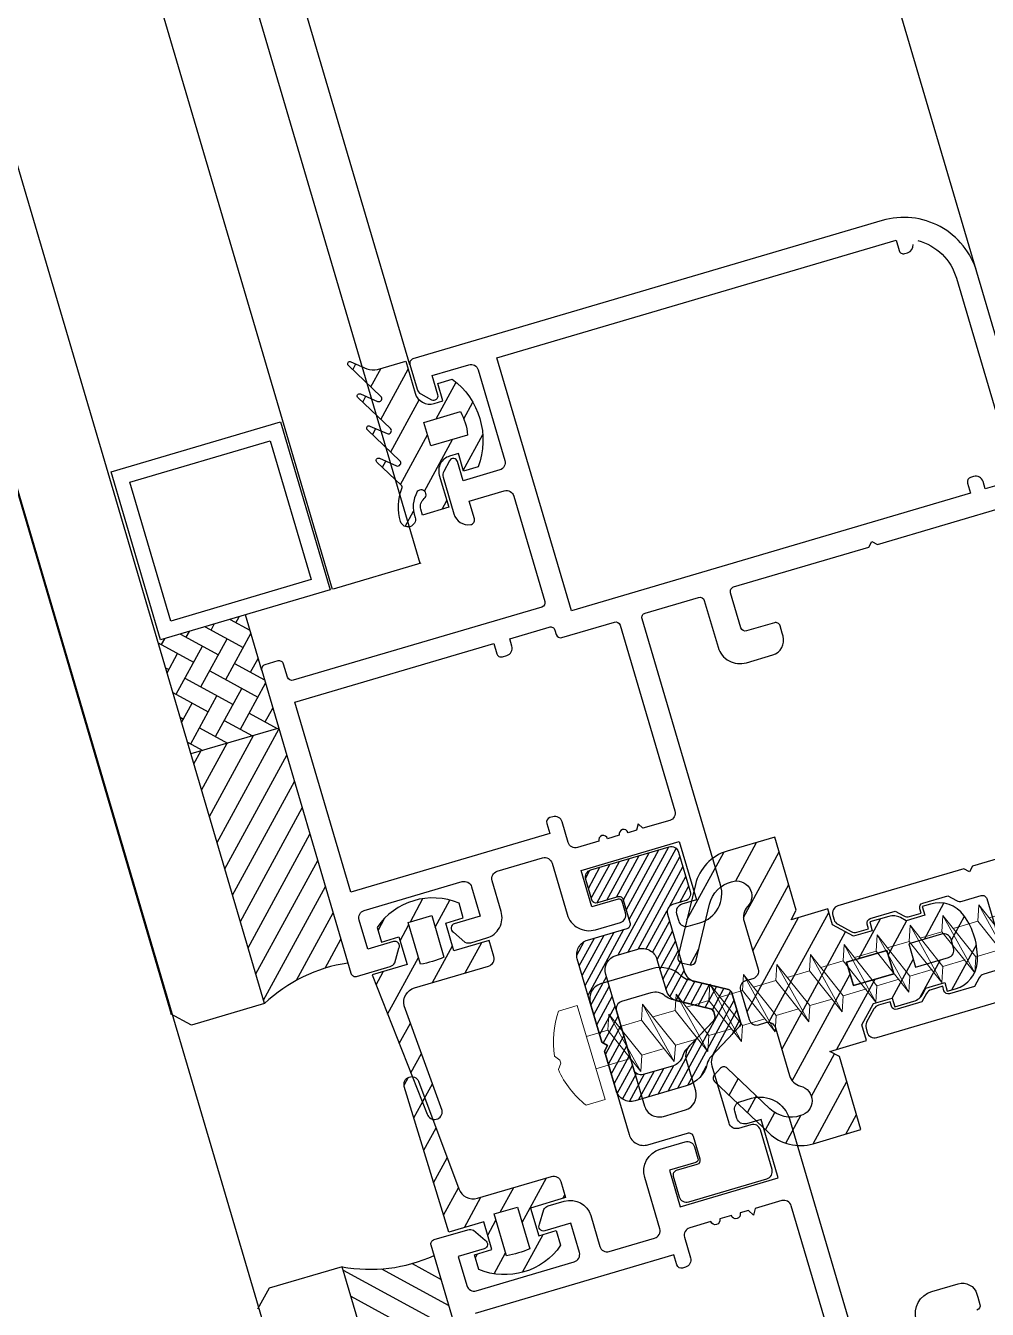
# Model space of a CAD drawing. Header units: millimetres. Extents: x 62878 to 70819, y -67946 to -61850.
# Drawn here: x 64331.93 to 64338.24, y -66158.05 to -66149.63 of the extents above; entities that cross this region are included whole.
import ezdxf

# ---------------------------------------------------------------- set-up
doc = ezdxf.new("R2010")
doc.units = ezdxf.units.MM
doc.layers.add('alan hesabı1', color=7, linetype='Continuous', plot=False)
doc.layers.add('DOGRAMA', color=171, linetype='Continuous', lineweight=0)
pattern_1 = [(61.42665841833924, (64378.38824187057, -66258.39826384113), (0.1394151397588898, -0.07592747398675415), [])]

# ---------------------------------------------------------------- blocks, each defined once
blk = doc.blocks.new('a2we')
at = {"lineweight": 5, "ltscale": 0.5}
for p, q in [((-196.0144480926461, -415.2868589025547), (-196.5925912144022, -417.2488821181558)), ((-196.0144480926461, -415.2868589025547), (-195.4639709594615, -417.7110762494052)), ((-197.5747968978259, -417.6063757508618), (-196.5747276986959, -417.2423803302317)), ((-196.5747276986959, -417.2423803302317), (-194.1582851917165, -418.2620245979042)), ((-194.1582851917165, -418.2620245979042), (-197.5747968978259, -417.6063757508618)), ((-195.1583543907882, -418.6260200186506), (-197.5747968978259, -417.6063757508618)), ((-197.1143788935161, -419.7428166739272), (-197.1143788935161, -418.4283854465556)), ((-196.8896500078097, -417.895480952812), (-197.0961171580722, -418.3448917148726)), ((-194.1582851917165, -418.2620245979042), (-195.1583543907882, -418.6260200186506)), ((-195.1583543907882, -418.6260200186506), (-194.9264251741961, -419.2953524503964)), ((-198.1144480926461, -420.1068120946153), (-197.1143788935161, -419.7428166739268)), ((-194.9154016761721, -421.4039929561312), (-198.1144480926461, -420.1068120946153)), ((-193.9153324771005, -421.0399975355008), (-198.1144480926461, -420.1068120946153)), ((-197.1143788935161, -419.7428166739268), (-193.9153324771005, -421.0399975355008)), ((-197.1143788935161, -419.7428166739268), (-193.9153324771005, -421.0399975355008)), ((-194.9154016761394, -420.634479622855), (-194.9154016761394, -419.3608343693425)), ((-197.1143788935161, -422.2969096404012), (-197.1143788935162, -420.512330007273)), ((-193.9153324771005, -421.0399975355008), (-194.9154016761721, -421.4039929561312)), ((-194.9154016761721, -423.1885725893157), (-194.9154016761721, -421.4039929561312)), ((-198.1144480926461, -422.6609050610894), (-197.1143788935161, -422.2969096404012)), ((-197.1143788935161, -422.2969096404012), (-193.9153324771005, -423.594090501975)), ((-197.1143788935161, -422.2969096404012), (-193.9153324771005, -423.594090501975)), ((-194.9154016761721, -423.9580859226053), (-198.1144480926461, -422.6609050610894)), ((-193.9153324771005, -423.594090501975), (-198.1144480926461, -422.6609050610894)), ((-197.1143788935161, -424.8510026068752), (-197.1143788935162, -423.0664229737469)), ((-193.9153324771005, -423.594090501975), (-194.9154016761721, -423.9580859226053)), ((-194.9154016761721, -425.7426655557898), (-194.9154016761721, -423.9580859226053)), ((-198.1144480926461, -425.2149980275636), (-197.1143788935161, -424.8510026068752)), ((-197.1143788935161, -424.8510026068752), (-193.9153324771005, -426.1481834684492)), ((-197.1143788935161, -424.8510026068752), (-193.9153324771005, -426.1481834684492)), ((-194.9154016761721, -426.5121788890793), (-198.1144480926461, -425.2149980275636)), ((-193.9153324771005, -426.1481834684492), (-198.1144480926461, -425.2149980275636)), ((-197.1143788935161, -427.3050955733496), (-197.1143788935162, -425.6205159402211)), ((-193.9153324771005, -426.1481834684492), (-194.9154016761721, -426.5121788890793)), ((-194.9154016761721, -428.1967585222638), (-194.9154016761721, -426.5121788890793)), ((-198.1144480926461, -427.669090994038), (-197.1143788935161, -427.3050955733496)), ((-194.9154016761721, -428.9662718555534), (-198.1144480926461, -427.669090994038)), ((-193.9153324771005, -428.6022764349236), (-198.1144480926461, -427.669090994038)), ((-197.1143788935161, -427.3050955733496), (-193.9153324771005, -428.6022764349236)), ((-197.1143788935161, -427.3050955733496), (-193.9153324771005, -428.6022764349236)), ((-197.1143788935161, -429.5591885398237), (-197.1143788935161, -428.0237477951896)), ((-193.9153324771005, -428.6022764349236), (-194.9154016761721, -428.9662718555534)), ((-194.9154016761721, -430.450851488738), (-194.9154016761721, -428.9662718555534)), ((-198.1144480926461, -429.9231839605702), (-197.1143788935161, -429.5591885398237)), ((-194.9154016761721, -431.2203648220857), (-198.1144480926461, -429.9231839605702)), ((-193.9153324771005, -430.8563694013976), (-198.1144480926461, -429.9231839605702)), ((-197.1143788935161, -429.5591885398237), (-193.9153324771005, -430.8563694013976)), ((-197.1143788935161, -429.5591885398237), (-193.9153324771005, -430.8563694013976)), ((-197.1143788935161, -431.8132815063559), (-197.1143788935161, -430.2778407616635)), ((-193.9153324771005, -430.8563694013976), (-194.9154016761721, -431.2203648220857)), ((-198.1144480926461, -432.177276926986), (-197.1143788935161, -431.8132815063559)), ((-197.1143788935161, -431.8132815063559), (-193.9153324771005, -433.1104623678716)), ((-197.1143788935161, -431.8132815063559), (-193.9153324771005, -433.1104623678716)), ((-194.9154016761721, -432.7049444552304), (-194.9154016761721, -431.2203648220857)), ((-194.9154016761721, -433.4744577885599), (-198.1144480926461, -432.177276926986)), ((-193.9153324771005, -433.1104623678716), (-198.1144480926461, -432.177276926986)), ((-197.1143788935161, -434.0673744728301), (-197.1143788935161, -432.5319337281958)), ((-193.9153324771005, -433.1104623678716), (-194.9154016761721, -433.4744577885599)), ((-194.9154016761721, -434.9590374217446), (-194.9154016761721, -433.4744577885599)), ((-198.1144480926461, -434.4313698935184), (-197.1143788935161, -434.0673744728301)), ((-197.1143788935161, -434.0673744728301), (-193.9153324771005, -435.364555334404)), ((-197.1143788935161, -434.0673744728301), (-193.9153324771005, -435.364555334404)), ((-194.9154016761721, -435.7285507550341), (-198.1144480926461, -434.4313698935184)), ((-193.9153324771005, -435.364555334404), (-198.1144480926461, -434.4313698935184)), ((-197.1143788935161, -436.3642339800811), (-197.1143788935161, -434.7860266946118)), ((-193.9153324771005, -435.364555334404), (-194.9154016761721, -435.7285507550341)), ((-194.9154016761721, -437.2558969289955), (-194.9154016761721, -435.7285507550341)), ((-198.1144480926461, -436.7282294008277), (-197.1143788935161, -436.3642339800811)), ((-194.9154016761721, -438.0254102623434), (-198.1144480926461, -436.7282294008277)), ((-193.9153324771005, -437.6614148416551), (-198.1144480926461, -436.7282294008277)), ((-197.1143788935161, -436.3642339800811), (-193.9153324771005, -437.6614148416551)), ((-197.1143788935161, -436.3642339800811), (-193.9153324771005, -437.6614148416551)), ((-197.1143788935161, -438.6610934873901), (-197.1143788935161, -437.1337473134849)), ((-193.9153324771005, -437.6614148416551), (-194.9154016761721, -438.0254102623434)), ((-194.9154016761721, -439.5527564362646), (-194.9154016761721, -438.0254102623434)), ((-198.1144480926461, -439.0250889080787), (-197.1143788935161, -438.6610934873901)), ((-194.9154016761721, -440.3222697695944), (-198.1144480926461, -439.0250889080787)), ((-193.9153324771005, -439.9582743489061), (-198.1144480926461, -439.0250889080787)), ((-197.1143788935161, -438.6610934873901), (-193.9153324771005, -439.9582743489061)), ((-197.1143788935161, -438.6610934873901), (-193.9153324771005, -439.9582743489061)), ((-197.1143788935161, -440.9579529946993), (-197.1143788935161, -439.430606820736)), ((-193.9153324771005, -439.9582743489061), (-194.9154016761721, -440.3222697695944)), ((-194.9154016761721, -441.849615943574), (-194.9154016761721, -440.3222697695944)), ((-198.1144480926461, -441.3219484153295), (-197.1143788935161, -440.9579529946993)), ((-197.1143788935161, -440.9579529946993), (-193.9153324771005, -442.2551338562151)), ((-194.9154016761721, -442.6191292769035), (-198.1144480926461, -441.3219484153295)), ((-193.9153324771005, -442.2551338562151), (-198.1144480926461, -441.3219484153295)), ((-197.1143788935161, -443.2537258831643), (-197.1143788935161, -441.7274663280053)), ((-193.9153324771005, -442.2551338562151), (-194.9154016761721, -442.6191292769035)), ((-194.9154016761721, -444.1453888320787), (-194.9154016761721, -442.6191292769035)), ((-198.1144480926461, -443.6177213039109), (-197.1143788935161, -443.2537258831643)), ((-194.9154016761721, -444.9149021654266), (-198.1144480926461, -443.6177213039109)), ((-193.9153324771005, -444.5509067447383), (-198.1144480926461, -443.6177213039109)), ((-197.1143788935161, -443.2537258831643), (-193.9153324771005, -444.5509067447383)), ((-197.1143788935161, -445.5538642814245), (-197.1143788935161, -444.0232392165685)), ((-193.9153324771005, -444.5509067447383), (-194.9154016761721, -444.9149021654266)), ((-194.9154016761721, -446.4455272302989), (-194.9154016761721, -444.9149021654266)), ((-198.1144480926461, -445.9178597020545), (-197.1143788935161, -445.5538642814245)), ((-193.9153324771005, -446.8510451429402), (-198.1144480926461, -445.9178597020545)), ((-194.9154016761721, -447.2150405636282), (-198.1144480926461, -445.9178597020545)), ((-197.1143788935161, -445.5538642814245), (-193.9153324771005, -446.8510451429402)), ((-197.1143788935161, -445.5538642814245), (-193.9153324771005, -446.8510451429402)), ((-197.1143788935161, -447.8540026795677), (-197.1143788935161, -446.3233776147298)), ((-193.9153324771005, -446.8510451429402), (-194.9154016761721, -447.2150405636282)), ((-197.1143788935161, -447.8540026795677), (-198.1144480926461, -448.2179981003141)), ((-193.9153324771005, -449.1511835411412), (-197.1143788935161, -447.8540026795677)), ((-194.9154016761721, -448.7456656284821), (-194.9154016761721, -447.2150405636282)), ((-194.9154016761721, -449.5151789618299), (-198.1144480926461, -448.2179981003141)), ((-198.1144480926461, -448.2179981003141), (-193.9153324771005, -449.1511835411412)), ((-197.1143788935161, -450.1541410778275), (-197.1143788935161, -448.6235160129718)), ((-193.9153324770423, -449.1511835411412), (-194.9154016761721, -449.5151789618299)), ((-194.9154016761723, -451.0458040266858), (-194.9154016761721, -449.5151789618299)), ((-198.1144480926461, -450.5181364984577), (-197.1143788935161, -450.1541410778275)), ((-197.1143788935161, -450.1541410778275), (-193.9153324770423, -451.4513219393434)), ((-194.9154016761721, -451.8153173600317), (-198.1144480926461, -450.5181364984577)), ((-193.9153324770423, -451.4513219393434), (-198.1144480926461, -450.5181364984577)), ((-197.1143788935161, -453.2868589025547), (-197.1143788935162, -450.9236544111328)), ((-193.9153324770423, -451.4513219393434), (-194.9154016761721, -451.8153173600317)), ((-194.9154016761721, -453.2868589025547), (-194.9154016761721, -451.8153173600317)), ((-192.7980524524961, -453.2868589025547), (-199.230843732796, -453.2868589025547)), ((-199.230843732796, -454.5827171301502), (-199.230843732796, -453.2868589025547)), ((-192.7980524524961, -454.5827171301502), (-192.7980524524961, -453.2868589025547))]:
    blk.add_line(p, q, dxfattribs=at)
blk.add_lwpolyline([(-196.4690204826777, -455.6637351848848), (-196.1125089353335, -455.3998333582319), (-195.9163872499585, -455.3998333582319), (-195.5598757026143, -455.6637351848848)], dxfattribs=at)
for centre, radius, start, end in [((-196.9143788935627, -418.4283854465556), 0.2, 155.3251238657465, 180), ((-195.115401676151, -419.3608343693425), 0.2, 0, 19.11162363728389), ((-195.6603624057317, -449.5292358589606), 6.187568978619671, 234.757305859688, 262.4904896380407), ((-196.3685337795604, -449.5292358589606), 6.187568978619673, 277.5095103619591, 305.2426941403116)]:
    blk.add_arc(centre, radius, start, end, dxfattribs=at)

msp = doc.modelspace()

# ---------------------------------------------------------------- hatches: boundary and pattern name
at = {"layer": 'DOGRAMA', "lineweight": -2}
h = msp.add_hatch(dxfattribs=at)
h.set_pattern_fill('ANSI31', color=256, scale=0.05, angle=433.5057849383392, style=0)
h.set_pattern_definition(pattern_1)
edge = h.paths.add_edge_path(flags=16)
edge.add_arc((64334.43431188904, -66152.35266675564), 0.3999999999720696, 4.889699399262383, 27.963617464893787, ccw=False)
edge.add_line((64334.83285614353, -66152.31857163589), (64334.59122046135, -66152.38981106762))
edge.add_line((64334.59122046135, -66152.38981106762), (64334.54597441767, -66152.23634186704))
edge.add_line((64334.54597441767, -66152.23634186704), (64334.78761009979, -66152.16510243532))
edge = h.paths.add_edge_path()
edge.add_arc((64334.43431188898, -66152.35266675556), 0.4999999999976793, -20.443239228868322, 53.296556062951026, ccw=False)
edge.add_line((64334.90282122239, -66152.5273063974), (64334.80690297204, -66152.55558517475))
edge.add_line((64334.80690297204, -66152.55558517475), (64334.77296843925, -66152.44048327424))
edge.add_line((64334.77296843925, -66152.44048327424), (64334.71541748905, -66152.45745054066))
edge.add_arc((64334.74369626639, -66152.55336879105), 0.1000000000272605, 106.4266584320687, 196.4266584308898)
edge.add_line((64334.647778016, -66152.5816475684), (64334.7099913261, -66152.79266771916))
edge.add_line((64334.7099913261, -66152.79266771916), (64334.53733847539, -66152.84356951834))
edge.add_line((64334.53733847539, -66152.84356951834), (64334.52617418538, -66152.80570157392))
edge.add_arc((64334.58852104812, -66152.7873203687), 0.06499999998746221, 128.017322873519, 196.426658382428, ccw=False)
edge.add_arc((64334.52835415748, -66152.7103582342), 0.032689430742724, 308.0173229092487, 501.8569375548964)
edge.add_arc((64334.67608908569, -66152.78825666882), 0.1992591642651288, 150.5104368763459, 200.7763440363119)
edge.add_arc((64334.44144417097, -66152.87181207594), 0.05002797726514716, -162.60118296114865, 14.912053349840505, ccw=False)
edge.add_arc((64334.7023091523, -66152.79025421994), 0.3233450412414356, 158.0409955230652, 197.3673056777757, ccw=False)
edge.add_arc((64334.383873227, -66152.66186271391), 0.01999999999116121, 338.0409956070527, 406.4266584686609)
edge.add_line((64334.39765887755, -66152.64737286096), (64334.23824272503, -66152.49570428419))
edge.add_arc((64334.24858196297, -66152.48483689448), 0.01500000000500317, 66.42665834713341, 226.4266583744867, ccw=False)
edge.add_line((64334.25458080239, -66152.47108866094), (64334.3674296216, -66152.52032858257))
edge.add_arc((64334.37542807413, -66152.5019976045), 0.01999999999619846, 246.4266584211192, 406.4266584384582)
edge.add_line((64334.38921372469, -66152.48750775155), (64334.17602941498, -66152.2846841334))
edge.add_arc((64334.18636865291, -66152.27381674369), 0.01499999999998798, 66.42665842030851, 226.4266583946219, ccw=False)
edge.add_line((64334.19236749231, -66152.26006851014), (64334.30521631151, -66152.30930843177))
edge.add_arc((64334.31321476406, -66152.29097745368), 0.02000000001535564, 246.4266583995821, 406.4266583507856)
edge.add_line((64334.32700041464, -66152.27648760076), (64334.11381610487, -66152.0736639826))
edge.add_arc((64334.1241553428, -66152.06279659289), 0.01500000001554592, 66.42665841706503, 226.4266584128, ccw=False)
edge.add_line((64334.13015418221, -66152.04904835932), (64334.24300300141, -66152.09828828093))
edge.add_arc((64334.25100145396, -66152.07995730286), 0.0200000000020181, 246.42665838291, 406.4266583507856)
edge.add_line((64334.26478710454, -66152.06546744994), (64334.05160279478, -66151.86264383177))
edge.add_arc((64334.06194203271, -66151.85177644207), 0.01499999999497279, 66.42665844578119, 226.4266584147571, ccw=False)
edge.add_line((64334.0679408721, -66151.83802820851), (64334.17323192517, -66151.88397041011))
edge.add_arc((64334.21322418781, -66151.79231551975), 0.09999999999432983, 246.4266584244537, 286.4266584247883)
edge.add_line((64334.24150296514, -66151.8882337701), (64334.42720355289, -66151.8334852155))
edge.add_line((64334.42720355289, -66151.8334852155), (64334.48941686297, -66152.04450536628))
edge.add_arc((64334.58533511336, -66152.01622658894), 0.1000000000342395, 196.4266584308898, 286.4266584217136)
edge.add_line((64334.61361389069, -66152.11214483934), (64334.6711648409, -66152.09517757296))
edge.add_line((64334.6711648409, -66152.09517757296), (64334.63723030814, -66151.98007567253))
edge.add_line((64334.63723030814, -66151.98007567253), (64334.73314855851, -66151.9517968952))
h = msp.add_hatch(dxfattribs=at)
h.set_pattern_fill('AR-HBONE', color=256, scale=0.03, angle=433.5057849383392, style=0)
h.set_pattern_definition([(331.4266584183393, (64366.56511707384, -66139.41158523897), (0.1627786686581245, 0.04799067648917342), [0.359999999999998, -0.1199999999999995]), (61.42665841833924, (64366.67050174639, -66139.46897923507), (0.1627786686581245, 0.04799067648917342), [0.3599999999999978, -0.1199999999999996])])
h.paths.add_polyline_path([(64333.44593449587, -66153.73874400047), (64333.3752375526, -66153.49894837454), (64332.79972805038, -66153.66862103844), (64333.01845812421, -66154.4105274423), (64333.5939676264, -66154.24085477844)])
h = msp.add_hatch(dxfattribs=at)
h.set_pattern_fill('ANSI31', color=256, scale=0.03999999999999999, angle=433.5057849383392, style=0)
h.set_pattern_definition([(61.42665841833924, (64384.12883366568, -66277.86966866566), (0.1115321118071118, -0.06074197918940329), [])])
h.paths.add_polyline_path([(64333.64578719553, -66154.51386666716, 0.4142135623420975), (64333.67994137814, -66154.53246752225), (64334.04827245269, -66155.7818027333, 0.1532309010706403), (64333.5010417278, -66156.04739364752), (64333.09665521222, -66154.67576266729)])
h.paths.add_polyline_path([(64333.5939676264, -66154.24085477844), (64333.66438805062, -66154.47971248456, 0.4142135623575963), (64333.64578719553, -66154.51386666716), (64333.09665521222, -66154.67576266729), (64333.01845812421, -66154.4105274423)])
h = msp.add_hatch(dxfattribs=at)
h.set_pattern_fill('ANSI31', color=256, scale=0.05, angle=433.5057849383392, style=0)
h.set_pattern_definition(pattern_1)
edge = h.paths.add_edge_path(flags=16)
edge.add_arc((64337.974845548, -66155.69799505174), 0.05000000001730042, 286.4266583873665, 376.426658381727)
edge.add_line((64338.0228046732, -66155.68385566311), (64338.0058374068, -66155.62630471289))
edge.add_arc((64337.9578782816, -66155.64044410158), 0.05000000001774534, 16.4266584480633, 106.4266584480633)
edge.add_line((64337.94373889291, -66155.59248497638), (64337.7279228296, -66155.65611222533))
edge.add_line((64337.7279228296, -66155.65611222533), (64337.77316887332, -66155.80958142591))
edge.add_line((64337.77316887332, -66155.80958142591), (64337.98898493664, -66155.74595417695))
h.paths.add_polyline_path([(64337.62929149775, -66155.85199959189), (64337.58404545407, -66155.69853039131), (64337.32027026556, -66155.77629702895), (64337.36551630926, -66155.92976622951)], flags=16)
edge = h.paths.add_edge_path()
edge.add_arc((64337.9277744725, -66155.58676608859), 0.1999999999899915, 35.86043952302417, 106.4266584076148)
edge.add_line((64337.87121691791, -66155.39492958786), (64337.8172106853, -66155.41085179473))
edge.add_line((64337.8172106853, -66155.41085179473), (64337.8341779517, -66155.46840274495))
edge.add_line((64337.8341779517, -66155.46840274495), (64337.71112992323, -66155.50467996836))
edge.add_line((64337.71112992323, -66155.50467996836), (64337.67298817379, -66155.4839074275))
edge.add_arc((64337.62515984374, -66155.57172798796), 0.09999999997978909, 61.42665842716909, 106.4266584311447)
edge.add_line((64337.59688106641, -66155.47580973762), (64337.47190498401, -66155.51265539306))
edge.add_line((64337.47190498401, -66155.51265539306), (64337.48887225042, -66155.5702063433))
edge.add_line((64337.48887225042, -66155.5702063433), (64337.36582422191, -66155.60648356668))
edge.add_line((64337.36582422191, -66155.60648356668), (64337.22707660737, -66155.53091963644))
edge.add_line((64337.22707660737, -66155.53091963644), (64337.19645513942, -66155.42705525804))
edge.add_line((64337.19645513942, -66155.42705525804), (64336.95665951349, -66155.49775220132))
edge.add_line((64336.95665951349, -66155.49775220132), (64336.99047925004, -66155.4356536875))
edge.add_line((64336.99047925004, -66155.4356536875), (64336.84908536344, -66154.95606243565))
edge.add_line((64336.84908536344, -66154.95606243565), (64336.53563184535, -66155.04847532061))
edge.add_arc((64336.62046817729, -66155.33623007171), 0.2999999999992015, 106.4266584178849, 166.4266584186417)
edge.add_line((64336.32884708681, -66155.2658231148), (64336.213548158, -66155.74338386772))
edge.add_arc((64336.24271026702, -66155.7504245634), 0.02999999997105895, 166.4266584281877, 256.4266584384344)
edge.add_line((64336.23566957135, -66155.77958667242), (64336.29399378944, -66155.79366806384))
edge.add_arc((64336.30103448512, -66155.76450595478), 0.03000000000642266, 256.4266584444941, 346.4266584444941)
edge.add_line((64336.33019659418, -66155.77154665046), (64336.42110583769, -66155.39500640663))
edge.add_arc((64336.61551989801, -66155.44194437788), 0.1999999999823359, 104.507061083933, 166.426658427445, ccw=False)
edge.add_arc((64336.59821026981, -66155.34279218483), 0.1000000000126574, -43.57334158784357, 109.14150601166779, ccw=False)
edge.add_arc((64336.74310879925, -66155.48064869051), 0.09999999997034109, 136.4266584245311, 196.4266584255052)
edge.add_line((64336.64719054892, -66155.50892746783), (64336.73960415641, -66155.82238343668))
edge.add_arc((64336.69164503123, -66155.83652282532), 0.04999999999842106, -73.57334160320232, 16.426658402437226, ccw=False)
edge.add_line((64336.70578441986, -66155.8844819505), (64336.65783955313, -66155.89861713546))
edge.add_arc((64336.67197894181, -66155.94657626063), 0.0499999999877719, 106.4266584494971, 196.4266584414998)
edge.add_line((64336.62401981664, -66155.9607156493), (64336.68057737125, -66156.15255215003))
edge.add_arc((64336.72853649643, -66156.13841276139), 0.04999999999842106, 196.4266584024372, 286.4266584127923)
edge.add_line((64336.74267588509, -66156.18637188656), (64336.79062075183, -66156.17223670162))
edge.add_arc((64336.80476014048, -66156.22019582678), 0.04999999997748415, 16.42665840951048, 106.42665840951051, ccw=False)
edge.add_line((64336.85271926564, -66156.20605643814), (64336.94513287317, -66156.51951240697))
edge.add_arc((64337.04105112355, -66156.49123362961), 0.1000000000174176, 196.4266584424238, 256.4266584363893)
edge.add_arc((64336.99411315226, -66156.68564768996), 0.09999999999434075, -76.28818919768707, 76.42665840215233, ccw=False)
edge.add_arc((64336.95486522578, -66156.59296338235), 0.1999999999401696, 226.4266584186373, 288.3462557624726, ccw=False)
edge.add_line((64336.81700872013, -66156.73786191177), (64336.53636992512, -66156.47086207553))
edge.add_arc((64336.51569144928, -66156.49259685495), 0.02999999999045795, 46.42665845404888, 136.4266584147571)
edge.add_line((64336.49395666987, -66156.4719183791), (64336.45259971817, -66156.51538793794))
edge.add_arc((64336.47433449756, -66156.53606641381), 0.0299999999941922, 136.4266583457518, 226.4266583462411)
edge.add_line((64336.45365602169, -66156.5578011932), (64336.80958630118, -66156.89643337102))
edge.add_arc((64337.01637105975, -66156.67908557685), 0.3000000000073366, 226.426658413261, 286.4266584131003)
edge.add_line((64337.10120739167, -66156.96684032796), (64337.41466090976, -66156.87442744298))
edge.add_line((64337.41466090976, -66156.87442744298), (64337.27326702319, -66156.39483619116))
edge.add_line((64337.27326702319, -66156.39483619116), (64337.21116850932, -66156.36101645461))
edge.add_line((64337.21116850932, -66156.36101645461), (64337.45096413524, -66156.29031951132))
edge.add_line((64337.45096413524, -66156.29031951132), (64337.42034266734, -66156.18645513293))
edge.add_line((64337.42034266734, -66156.18645513293), (64337.49590659759, -66156.04770751837))
edge.add_line((64337.49590659759, -66156.04770751837), (64337.61895462602, -66156.011430295))
edge.add_line((64337.61895462602, -66156.011430295), (64337.63592189243, -66156.0689812452))
edge.add_line((64337.63592189243, -66156.0689812452), (64337.76089797488, -66156.03213558972))
edge.add_arc((64337.73261919759, -66155.9362173394), 0.09999999994306791, 286.426658415867, 331.4266584171997)
edge.add_line((64337.82043975802, -66155.98404566945), (64337.8412122989, -66155.94590392004))
edge.add_line((64337.8412122989, -66155.94590392004), (64337.96426032734, -66155.90962669664))
edge.add_line((64337.96426032734, -66155.90962669664), (64337.98122759374, -66155.96717764683))
edge.add_line((64337.98122759374, -66155.96717764683), (64338.0352338263, -66155.95125543997))
edge.add_arc((64337.97867627172, -66155.7594189392), 0.2000000000236577, 286.4266584020788, 356.9928772869418)
edge.add_arc((64337.70854874461, -66155.74522848228), 0.4704999999650414, 356.9928773114709, 395.8604395456035)
at = {"layer": 'DOGRAMA', "lineweight": -2, "ltscale": 5}
h = msp.add_hatch(dxfattribs=at)
h.set_pattern_fill('ANSI31', color=256, scale=0.015, angle=433.5057849383392, style=0)
h.set_pattern_definition([(61.42665841833924, (64378.38824187057, -66258.39826384113), (0.04182454192766689, -0.02277824219602622), [])])
edge = h.paths.add_edge_path(flags=16)
edge.add_line((64336.44829790854, -66156.10263061186), (64336.45601154835, -66156.1287943609))
edge.add_arc((64336.42723607325, -66156.13727799406), 0.02999999998219742, -43.573341654248225, 16.426658342388407, ccw=False)
edge.add_line((64336.44897085264, -66156.15795646994), (64336.26951038272, -66156.34658418872))
edge.add_arc((64336.34195964741, -66156.41551244157), 0.09999999996931634, 136.426658400956, 164.2856165105968)
edge.add_arc((64336.14943489046, -66156.36134401943), 0.1000000000183304, 286.4266584160741, 344.2856165276555, ccw=False)
edge.add_line((64336.17771366778, -66156.45726226982), (64335.98569276051, -66156.51387419151))
edge.add_arc((64335.97155337185, -66156.46591506632), 0.05000000000951513, 196.426658416074, 286.4266584160741, ccw=False)
edge.add_line((64335.92359424665, -66156.48005445498), (64335.73978219408, -66155.8565858276))
edge.add_arc((64335.83570044446, -66155.82830705028), 0.1000000000120513, 106.4266584160741, 196.4266584172529, ccw=False)
edge.add_line((64335.80742166714, -66155.7323887999), (64335.95148344927, -66155.68991626687))
edge.add_arc((64335.97976222658, -66155.78583451724), 0.1000000000030148, 16.426658409255595, 106.4266584144332, ccw=False)
edge.add_line((64336.07568047696, -66155.75755573994), (64336.13543233685, -66155.96022694431))
edge.add_arc((64336.23135058721, -66155.93194816701), 0.09999999998699928, 196.4266584127923, 256.4266584102571)
edge.add_line((64336.20788160156, -66156.02915519716), (64336.42656312913, -66156.08195213602))
edge.add_arc((64336.41952243345, -66156.11111424505), 0.02999999997813169, 16.426658430220698, 76.42665843144903, ccw=False)
edge = h.paths.add_edge_path()
edge.add_line((64335.90058165011, -66155.51726341623), (64335.85674954528, -66155.36859012816))
edge.add_arc((64335.82797407015, -66155.37707376134), 0.03000000001136454, 16.42665838391486, 106.4266584011734)
edge.add_line((64335.81949043697, -66155.34829828622), (64335.68520488645, -66155.38788857449))
edge.add_arc((64335.67672125329, -66155.35911309939), 0.02999999998631252, 196.4266583651164, 286.42665836904604, ccw=False)
edge.add_line((64335.64794577818, -66155.36759673255), (64335.60835548989, -66155.23331118206))
edge.add_arc((64335.65631461511, -66155.2191717934), 0.05000000003743102, 106.42665839536389, 196.4266584066429, ccw=False)
edge.add_line((64335.64217522647, -66155.1712126682), (64336.15533786589, -66155.01992120955))
edge.add_arc((64336.16947725455, -66155.06788033475), 0.05000000002347308, 16.426658411358517, 106.42665841135849, ccw=False)
edge.add_line((64336.21743637976, -66155.0537409461), (64336.29378907852, -66155.31272022212))
edge.add_arc((64336.24582995334, -66155.32685961075), 0.04999999998732699, -73.57334161119962, 16.426658388800377, ccw=False)
edge.add_line((64336.25996934197, -66155.37481873593), (64336.17843882914, -66155.39885569665))
edge.add_arc((64336.1925782178, -66155.44681482181), 0.04999999998159925, 106.4266584255052, 196.4266584231474)
edge.add_line((64336.14461909263, -66155.46095421047), (64336.25481957287, -66155.83474113683))
edge.add_arc((64336.35073782323, -66155.80646235951), 0.09999999999111438, 196.4266584207896, 256.4266584183619)
edge.add_line((64336.32726883759, -66155.90366938966), (64336.54595036513, -66155.95646632856))
edge.add_arc((64336.53890966949, -66155.98562843761), 0.02999999999788469, 16.426658506264175, 76.42665851203378, ccw=False)
edge.add_line((64336.56768514458, -66155.97714480438), (64336.62437906343, -66156.16944383642))
edge.add_arc((64336.59560358831, -66156.17792746963), 0.03000000001959474, -43.573341557486515, 16.426658437230174, ccw=False)
edge.add_line((64336.61733836775, -66156.1986059455), (64336.43129511226, -66156.39415271347))
edge.add_arc((64336.50374437695, -66156.46308096634), 0.0999999999846181, 136.4266583977889, 166.9153301089549)
edge.add_arc((64336.21153340434, -66156.39516375598), 0.1999999999795762, 286.4266584187903, 346.91533013114537, ccw=False)
edge.add_line((64336.26809095897, -66156.5870002567), (64335.93219267608, -66156.68603034438))
edge.add_arc((64335.90391389879, -66156.590112094), 0.1000000000128576, 196.4266584092556, 286.42665840407807, ccw=False)
edge.add_line((64335.80799564841, -66156.6183908713), (64335.73164294968, -66156.35941159533))
edge.add_line((64335.73164294968, -66156.35941159533), (64335.7519347916, -66156.32215248702))
edge.add_line((64335.7519347916, -66156.32215248702), (64335.71467568327, -66156.3018606451))
edge.add_line((64335.71467568327, -66156.3018606451), (64335.55348665258, -66155.75512661802))
edge.add_arc((64335.64940490294, -66155.72684784068), 0.0999999999993446, 106.42665843114469, 196.4266584367842, ccw=False)
edge.add_line((64335.6211261256, -66155.63092959033), (64335.88028980821, -66155.55452252454))
edge.add_arc((64335.871806175, -66155.52574704945), 0.02999999998469989, 286.4266584568784, 376.4266584756769)
at = {"layer": 'DOGRAMA', "lineweight": -2}
h = msp.add_hatch(dxfattribs=at)
h.set_pattern_fill('ANSI31', color=256, scale=0.05, angle=433.5057849383392, style=0)
h.set_pattern_definition(pattern_1)
edge = h.paths.add_edge_path(flags=16)
edge.add_arc((64334.4140631586, -66155.13064319782), 0.6682513992774166, 279.5509791922129, 293.30233762249566, ccw=False)
edge.add_line((64334.52494283398, -66155.78963153627), (64334.44429342905, -66155.51607834386))
edge.add_line((64334.44429342905, -66155.51607834386), (64334.59776262966, -66155.47083230017))
edge.add_line((64334.59776262966, -66155.47083230017), (64334.67841203458, -66155.7443854926))
edge = h.paths.add_edge_path()
edge.add_line((64335.0053533689, -66155.73942208008), (64334.97424671388, -66155.6339120047))
edge.add_line((64334.97424671388, -66155.6339120047), (64334.74404291296, -66155.70178107025))
edge.add_line((64334.74404291296, -66155.70178107025), (64334.69031323608, -66155.51953639455))
edge.add_line((64334.69031323608, -66155.51953639455), (64334.80541513654, -66155.48560186179))
edge.add_line((64334.80541513654, -66155.48560186179), (64334.77713635924, -66155.3896836114))
edge.add_arc((64334.60527867663, -66155.79690460415), 0.442000000013453, 67.11901030265365, 145.7343065346807)
edge.add_line((64334.23999415717, -66155.54804476438), (64334.26827293446, -66155.64396301472))
edge.add_line((64334.26827293446, -66155.64396301472), (64334.38337483492, -66155.610028482))
edge.add_line((64334.38337483492, -66155.610028482), (64334.43710451182, -66155.79227315767))
edge.add_line((64334.43710451182, -66155.79227315767), (64334.20690071095, -66155.86014222325))
edge.add_line((64334.20690071095, -66155.86014222325), (64334.5689479333, -66156.77200224083))
edge.add_arc((64334.61690705849, -66156.75786285219), 0.04999999999842106, 196.4266584024372, 369.7168216254256)
edge.add_line((64334.66618975646, -66156.7494239138), (64334.41692113806, -66156.06278745206))
edge.add_arc((64334.51441595385, -66156.04054423075), 0.1000000000059586, 106.42665841843191, 192.8519288496043, ccw=False)
edge.add_line((64334.48613717654, -66155.94462598038), (64334.97153363241, -66155.80152059394))
edge.add_arc((64334.95739424372, -66155.75356146878), 0.04999999998982946, 286.4266584574944, 376.4266584687734)
h = msp.add_hatch(dxfattribs=at)
h.set_pattern_fill('ANSI31', color=256, scale=0.05, angle=433.5057849383392, style=0)
h.set_pattern_definition(pattern_1)
edge = h.paths.add_edge_path(flags=16)
edge.add_arc((64334.97762760158, -66157.04218678232), 0.6682513992299141, 279.55097920493665, 293.30233763511785, ccw=False)
edge.add_line((64335.0885072771, -66157.7011751207), (64335.00785787224, -66157.42762192829))
edge.add_line((64335.00785787224, -66157.42762192829), (64335.16132707279, -66157.38237588458))
edge.add_line((64335.16132707279, -66157.38237588458), (64335.24197647768, -66157.655929077))
edge = h.paths.add_edge_path()
edge.add_line((64335.4456424521, -66157.21514919688), (64335.47674910717, -66157.32065927229))
edge.add_line((64335.47674910717, -66157.32065927229), (64335.24654530627, -66157.38852833786))
edge.add_line((64335.24654530627, -66157.38852833786), (64335.30027498316, -66157.57077301355))
edge.add_line((64335.30027498316, -66157.57077301355), (64335.41537688362, -66157.53683848078))
edge.add_line((64335.41537688362, -66157.53683848078), (64335.44365566097, -66157.63275673112))
edge.add_arc((64335.07837114151, -66157.38389689135), 0.4420000000050942, 247.11901030192018, 325.73430653414965, ccw=False)
edge.add_line((64334.9065134589, -66157.79111788409), (64334.87823468154, -66157.69519963374))
edge.add_line((64334.87823468154, -66157.69519963374), (64334.99333658201, -66157.66126510096))
edge.add_line((64334.99333658201, -66157.66126510096), (64334.93960690511, -66157.47902042525))
edge.add_line((64334.93960690511, -66157.47902042525), (64334.7094031042, -66157.54688949081))
edge.add_line((64334.7094031042, -66157.54688949081), (64334.41813185271, -66156.59078448683))
edge.add_arc((64334.46609097789, -66156.57664509819), 0.04999999999144209, 23.136495239011083, 196.426658404795, ccw=False)
edge.add_line((64334.51206954824, -66156.55699895177), (64334.77590027157, -66157.26272088714))
edge.add_arc((64334.86986870508, -66157.22851659641), 0.1000000000027518, 200.0013879901495, 286.4266584224305)
edge.add_line((64334.8981474824, -66157.32443484679), (64335.38354393827, -66157.18132946035))
edge.add_arc((64335.39768332692, -66157.22928858553), 0.04999999999349964, 16.426658402437226, 106.4266584127923, ccw=False)
h = msp.add_hatch(dxfattribs=at)
h.set_pattern_fill('ANSI31', color=256, scale=0.03999999999999999, angle=433.5057849383392, style=0)
h.set_pattern_definition([(331.4266584183393, (64310.45316499419, -66027.97056041803), (0.06074197918940329, 0.1115321118071118), [])])
h.paths.add_polyline_path([(64334.96357821849, -66158.98365713427, -0.4142135623420975), (64334.98217907354, -66158.94950295165), (64334.613847999, -66157.70016774065, -0.1532309010706403), (64334.01005971951, -66157.77392215417), (64334.41444623515, -66159.1455531344)])
h.paths.add_polyline_path([(64335.06815282528, -66159.24111569552), (64334.99773240109, -66159.00225798937, -0.4142135623575963), (64334.96357821849, -66158.98365713427), (64334.41444623515, -66159.1455531344), (64334.49264332311, -66159.41078835937)])

# ---------------------------------------------------------------- linework, layer by layer
at = {"layer": 'alan hesabı1'}
msp.add_lwpolyline([(63724.95426861863, -65595.46300699344), (64131.54280300612, -65475.35181634451), (64132.28794008258, -65475.75773597493), (64579.09331549415, -66991.10609428944), (64176.60329802258, -67109.7100704219), (64175.12696321385, -67104.70251828383), (64170.38691273129, -67106.09998781179)], close=True, dxfattribs=at)
at = {"layer": 'DOGRAMA', "lineweight": -2}
for p, q in [((64333.50121367715, -66156.04822544259), (64305.29474006517, -66060.38875042372)), ((64304.74036871205, -66060.66753600103), (64332.88920599611, -66156.11754832484)), ((64338.17492071582, -66151.25026102872), (64311.82402654996, -66061.8828782627)), ((64334.52284644773, -66153.16134457052), (64307.72272833981, -66062.25831532979)), ((64333.9473498775, -66153.33106229937), (64307.14723209721, -66062.42803296204)), ((64334.45471532475, -66151.85736221311), (64308.36971211612, -66063.39159022727)), ((64334.52625655698, -66153.15960304675), (64333.95074705482, -66153.32927571065)), ((64333.48269690639, -66153.86343772593), (64333.37523755258, -66153.49894837456)), ((64333.59396762646, -66154.24085477843), (64333.01845812421, -66154.4105274423)), ((64333.59396762646, -66154.24085477843), (64333.01845812421, -66154.4105274423)), ((64333.5010417278, -66156.04739364752), (64333.02145047595, -66156.18878753409)), ((64333.02145047596, -66156.18878753412), (64332.88410210322, -66156.11398565097)), ((64334.01005971948, -66157.77392215414), (64333.53046846765, -66157.91531604073)), ((64362.2166682366, -66253.43335739442), (64334.01036657398, -66157.77471417059)), ((64333.53046846766, -66157.9153160407), (64333.45566658447, -66158.05266441342))]:
    msp.add_line(p, q, dxfattribs=at)
at = {"layer": 'DOGRAMA', "lineweight": -2, "ltscale": 0.5}
for points in [[(64338.81987977612, -66153.43673054861), (64338.17512365331, -66151.24979444024, 0.4142135623730951), (64337.55413851489, -66150.91159707498), (64334.47516267811, -66151.81934582682, 0.4142135623730951), (64334.45487083618, -66151.85660493512), (64334.5027439783, -66152.01898494118, 0.1991096956269791), (64334.52679254977, -66152.04874920179), (64334.59767179349, -66152.08735104911, 0.6680969080520953), (64334.63832536929, -66152.05451440533), (64334.60107939169, -66151.92818047774), (64334.84087501761, -66151.85748353445, -0.4142135623730951), (64334.90297353145, -66151.89130327098), (64335.07830195081, -66152.48599642326, -0.4142135623730951), (64335.04448221427, -66152.54809493711), (64334.80468658834, -66152.61879188039), (64334.76743778286, -66152.492448361, 0.6680969080520438), (64334.71547269618, -66152.48691770462), (64334.67687084883, -66152.55779694833, 0.1989616347782854), (64334.67281820086, -66152.59585648253), (64334.74351797203, -66152.83566170027, 0.3728392455561729), (64334.85372177691, -66152.90635524558, 0.4568501953068724), (64334.87821140938, -66152.86817933134), (64334.84427687662, -66152.7530774309), (64335.07448067747, -66152.68520836535, -0.4142135623730951), (64335.13657919126, -66152.71902810188), (64335.34018638796, -66153.40963950452, -0.4142135623730951), (64335.31989454605, -66153.44689861282), (64333.68928428983, -66153.92763782719, -0.4142135623730951), (64333.65202518152, -66153.90734598528), (64333.62657428196, -66153.82101955997, 0.4142135623730951), (64333.58931517362, -66153.80072771803), (64333.50298874832, -66153.82617861762, 0.4142135623730951), (64333.48269690639, -66153.86343772593), (64334.06806759683, -66155.84894550854, 0.4142135623730951), (64334.10532670518, -66155.86923735043), (64334.32525766142, -66155.80439694192, 0.1989616347783402), (64334.35503151386, -66155.78034554259), (64334.38316789135, -66155.68432979668, 0.6680475602943508), (64334.34833247681, -66155.64121081725), (64334.1780104396, -66155.69142544211), (64334.12145288497, -66155.4995889414, -0.4142135623730951), (64334.15527262152, -66155.43749042755), (64334.79792489898, -66155.24802261955, -0.4142135623730951), (64334.86002341282, -66155.28184235607), (64334.91658096745, -66155.4736788568), (64334.74625893025, -66155.52389348166, 0.6680475602943992), (64334.74038663941, -66155.57901397422), (64334.81612013517, -66155.64440663216, 0.1991096956271691), (64334.85417007757, -66155.64846210806), (64334.9589991334, -66155.61755623232, 0.4142135623730951), (64335.0536943957, -66155.44368039358), (64334.99430896332, -66155.24225206781, -0.4142135623730951), (64335.02812869985, -66155.18015355397), (64335.325475276, -66155.09248934429, -0.4142135623730951), (64335.38757378987, -66155.1263090808), (64335.48654951043, -66155.46202295712, 0.4142135623730951), (64335.67284505198, -66155.56348216668), (64335.83590607758, -66155.51540824524, 0.4142135623730951), (64335.86972581408, -66155.4533097314), (64335.84710279226, -66155.3765751311, 0.4142135623730951), (64335.82226338672, -66155.36304723649), (64335.64961053606, -66155.41394903565), (64335.57891359276, -66155.17415340971), (64336.22156587023, -66154.98468560172), (64336.33468097953, -66155.36835860318), (64336.23876272917, -66155.3966373805, 0.4142135623730951), (64336.20494299258, -66155.45873589434), (64336.21908238126, -66155.50669501955, 0.4142135623730951), (64336.28118089509, -66155.54051475607), (64336.35791549538, -66155.5178917342, 0.4142135623730951), (64336.49319444149, -66155.26949767882), (64335.97852069434, -66153.52378552216, -0.4142135623730951), (64335.99881253626, -66153.48652641384), (64336.34891415009, -66153.38330887666, -0.4142135623730951), (64336.38617325841, -66153.40360071856), (64336.4766653458, -66153.71053911974, 0.4142135623730951), (64336.66296088736, -66153.81199832931), (64336.835613738, -66153.76109653014, 0.4142135623730951), (64336.90325321107, -66153.63689950247), (64336.89759745559, -66153.6177158524), (64336.88345806691, -66153.56975672721, 0.4142135623730951), (64336.84619895861, -66153.5494648853), (64336.66395428294, -66153.6031945622, -0.4142135623730951), (64336.62669517461, -66153.58290272027), (64336.55882610904, -66153.35269891939, -0.4142135623730951), (64336.57911795098, -66153.31543981111), (64337.46636176688, -66153.05386112093), (64337.48665360879, -66153.01660201262), (64337.5239127171, -66153.03689385453), (64338.41115653295, -66152.77531516436, -0.4142135623730951)], [(64337.78759821555, -66151.04315975633, -0.2621398995659221), (64338.04083810281, -66151.28938472849), (64338.41694584113, -66152.56509745836, -0.4142135623730951), (64338.38312610461, -66152.6271959722), (64338.22965690398, -66152.6724420159), (64338.21551751534, -66152.62448289072, 0.4142135623730951), (64338.15341900149, -66152.59066315419), (64338.13423535143, -66152.59631890968, 0.4142135623730951), (64338.1139435095, -66152.63357801797), (64338.13373865361, -66152.70072079323), (64335.51517041856, -66153.47273141395), (64335.02594757103, -66151.8133456826), (64337.644515806, -66151.04133506188), (64337.66431095017, -66151.10847783713, 0.4142135623730951), (64337.70157005847, -66151.12876967904), (64337.72075370851, -66151.1231139236, 0.3618128521052944), (64337.75634134808, -66151.06993726383)], [(64339.87257432462, -66154.63807737092), (64338.14604581803, -66155.14709536261), (64338.12575397611, -66155.18435447093), (64338.08849486782, -66155.164062629), (64337.26359791467, -66155.40726011392, 0.4142135623730951), (64337.22977817816, -66155.46935862777), (64337.23806084025, -66155.49745243286, 0.1989123673795887), (64337.26210580039, -66155.52722332443), (64337.34992636087, -66155.5750516545, 0.1989123673797732), (64337.38797991457, -66155.57910049945), (64337.46403284486, -66155.55667844869), (64337.45554921166, -66155.52790297355, -0.4142135623730951), (64337.47584105359, -66155.49064386528), (64337.63890207919, -66155.44256994383), (64337.69523206218, -66155.47324805617, 0.1989123673797732), (64337.7332856159, -66155.47729690112), (64337.80933854618, -66155.45487485033), (64337.800854913, -66155.42609937523, -0.4142135623729841), (64337.8211467549, -66155.38884026694), (64337.98420778053, -66155.3407663455), (64338.0405377635, -66155.37144445784, 0.1989123673797501), (64338.07859131721, -66155.37549330278), (64338.20260337267, -66155.33893186333, -0.4142135623729288), (64338.23986248098, -66155.35922370527), (64338.36428910117, -66155.78126400687, -0.4142135623725959)], [(64338.34399725924, -66155.8185231152), (64338.21998520382, -66155.85508455461, 0.1989123673796753), (64338.19021431226, -66155.87912951475), (64338.15953619986, -66155.93545949776), (64337.99647517429, -66155.98353341922, -0.4142135623736503), (64337.95921606594, -66155.96324157728), (64337.95073243275, -66155.93446610218), (64337.87467950249, -66155.95688815297, 0.1989123673797502), (64337.84490861088, -66155.9809331131), (64337.81423049854, -66156.0372630961), (64337.65116947295, -66156.08533701753, -0.4142135623732063), (64337.61391036462, -66156.06504517562), (64337.60542673142, -66156.03626970049), (64337.52937380118, -66156.0586917513, 0.1989123673796753), (64337.49960290957, -66156.08273671144), (64337.45177457949, -66156.1705572719, 0.1989123673797207), (64337.44772573456, -66156.20861082559), (64337.45600839667, -66156.2367046307, 0.4142135623730951), (64337.51810691053, -66156.27052436721), (64338.34300386367, -66156.02732688231)], [(64335.17942354538, -66159.61853274798), (64334.59405285492, -66157.63302496535, -0.4142135623730951), (64334.61434469684, -66157.59576585706), (64334.83427565315, -66157.53092544855, -0.1989616347783402), (64334.87233518733, -66157.53497809659), (64334.94805909127, -66157.6003735824, -0.6680475602943508), (64334.94218680044, -66157.65549407496), (64334.77186476324, -66157.70570869982), (64334.8284223179, -66157.89754520058, 0.4142135623730951), (64334.89052083171, -66157.93136493709), (64335.53317310918, -66157.74189712908, 0.4142135623730951), (64335.56699284573, -66157.67979861525), (64335.5104352911, -66157.4879621145), (64335.34011325392, -66157.53817673937, -0.6680475602943992), (64335.30527783931, -66157.49505775991), (64335.33342380865, -66157.39903918616, -0.1991096956271691), (64335.36318806929, -66157.37499061468), (64335.46801712507, -66157.34408473894, -0.4142135623730951), (64335.64189296386, -66157.43878000122), (64335.70127839623, -66157.64020832701, 0.4142135623730951), (64335.76337691006, -66157.67402806353), (64336.0607234862, -66157.58636385383, 0.4142135623730951), (64336.09454322272, -66157.52426534), (64335.99556750213, -66157.18855146373, -0.4142135623730951), (64336.09702671173, -66157.0022559222), (64336.2600877373, -66156.95418200076, -0.4142135623730951), (64336.32218625116, -66156.98800173728), (64336.34480927302, -66157.06473633759, -0.4142135623730951), (64336.33128137844, -66157.08957574311), (64336.15862852775, -66157.14047754229), (64336.22932547106, -66157.38027316821), (64336.87197774847, -66157.19080536018), (64336.75886263922, -66156.8071323587), (64336.66294438887, -66156.83541113602, -0.4142135623730951), (64336.60084587499, -66156.80159139949), (64336.58670648635, -66156.75363227433, -0.4142135623730951), (64336.62052622288, -66156.69153376047), (64336.6972608232, -66156.66891073862, -0.4142135623730951), (64336.94565487856, -66156.8041896847), (64337.46032862568, -66158.54990184143, 0.4142135623730951)], [(64337.77748910234, -66158.12277863664, -0.4142135623730951), (64337.87894831193, -66157.93648309512), (64338.0516011626, -66157.88558129594, -0.4142135623730951), (64338.17579819026, -66157.95322076904), (64338.18145394573, -66157.97240441907), (64338.19559333438, -66158.02036354424, -0.4142135623730951), (64338.17530149248, -66158.05762265256)]]:
    msp.add_lwpolyline(points, format="xyb", dxfattribs=at)
at = {"layer": 'DOGRAMA', "lineweight": -2}
for points in [[(64334.73314855851, -66151.9517968952, -0.3333333333332296), (64334.90282122239, -66152.5273063974), (64334.80690297204, -66152.55558517475), (64334.77296843925, -66152.44048327424), (64334.71541748905, -66152.45745054066, 0.4142135623730951), (64334.647778016, -66152.5816475684), (64334.7099913261, -66152.79266771916), (64334.53733847539, -66152.84356951834), (64334.52617418538, -66152.80570157392, -0.3076847592325949), (64334.54848756793, -66152.73611177116, 1.128701775595035), (64334.50264486667, -66152.69016835437, 0.2229122392588673), (64334.48978730426, -66152.85893807215, -0.9785310008372164), (64334.39370514865, -66152.88677149625, -0.1732976222504512), (64334.40242226002, -66152.6693415757, 0.3075716929246892), (64334.39765887755, -66152.64737286096), (64334.23824272503, -66152.49570428419, -0.8390996311771624), (64334.25458080239, -66152.47108866094), (64334.3674296216, -66152.52032858257, 0.8390996311772869), (64334.38921372469, -66152.48750775155), (64334.17602941498, -66152.2846841334, -0.8390996311771624), (64334.19236749231, -66152.26006851014), (64334.30521631151, -66152.30930843177, 0.839099631177325), (64334.32700041464, -66152.27648760076), (64334.11381610487, -66152.0736639826, -0.8390996311769768), (64334.13015418221, -66152.04904835932), (64334.24300300141, -66152.09828828093, 0.8390996311770358), (64334.26478710454, -66152.06546744994), (64334.05160279478, -66151.86264383177, -0.8390996311781366), (64334.0679408721, -66151.83802820851), (64334.17323192517, -66151.88397041011, 0.1763269807084491), (64334.24150296514, -66151.8882337701), (64334.42720355289, -66151.8334852155), (64334.48941686297, -66152.04450536628, 0.4142135623728453), (64334.61361389069, -66152.11214483934), (64334.6711648409, -66152.09517757296), (64334.63723030814, -66151.98007567253)], [(64334.78761009979, -66152.16510243532, -0.1010205144335734), (64334.83285614353, -66152.31857163589), (64334.59122046135, -66152.38981106762), (64334.54597441767, -66152.23634186704)], [(64334.78761009979, -66152.16510243532, -0.1010205144335734), (64334.83285614353, -66152.31857163589), (64334.59122046135, -66152.38981106764), (64334.54597441767, -66152.23634186704)], [(64338.08986373536, -66155.46960350555, 0.3180171180317411), (64337.87121691791, -66155.39492958786), (64337.8172106853, -66155.41085179473), (64337.8341779517, -66155.46840274495), (64337.71112992323, -66155.50467996836), (64337.67298817379, -66155.4839074275, 0.198912367379756), (64337.59688106641, -66155.47580973762), (64337.47190498401, -66155.51265539306), (64337.48887225042, -66155.5702063433), (64337.36582422191, -66155.60648356668), (64337.22707660737, -66155.53091963644), (64337.19645513942, -66155.42705525804), (64336.95665951349, -66155.49775220132), (64336.99047925004, -66155.4356536875), (64336.84908536344, -66154.95606243565), (64336.53563184535, -66155.04847532061, 0.2679491924317952), (64336.32884708681, -66155.2658231148), (64336.213548158, -66155.74338386772, 0.4142135623735607), (64336.23566957135, -66155.77958667242), (64336.29399378944, -66155.79366806384, 0.4142135623726812), (64336.33019659418, -66155.77154665046), (64336.42110583769, -66155.39500640663, -0.2769467766270159), (64336.56542003484, -66155.2483210226, -0.7863209524829787), (64336.67065953454, -66155.4117204377, 0.2679491924310053), (64336.64719054892, -66155.50892746783), (64336.73960415641, -66155.82238343668, -0.4142135623730951), (64336.70578441986, -66155.8844819505), (64336.65783955313, -66155.89861713546, 0.4142135623730951), (64336.62401981664, -66155.9607156493), (64336.68057737125, -66156.15255215003, 0.4142135623730951), (64336.74267588509, -66156.18637188656), (64336.79062075183, -66156.17223670162, -0.4142135623730133), (64336.85271926564, -66156.20605643814), (64336.94513287317, -66156.51951240697, 0.2679491924310054), (64337.01758213793, -66156.5884406598, -0.7863209524829787), (64337.01781699363, -66156.78279771777, -0.2769467766270156), (64336.81700872013, -66156.73786191177), (64336.53636992512, -66156.47086207553, 0.4142135623726812), (64336.49395666987, -66156.4719183791), (64336.45259971817, -66156.51538793794, 0.4142135623735606), (64336.45365602169, -66156.5578011932), (64336.80958630118, -66156.89643337102, 0.2679491924317952), (64337.10120739167, -66156.96684032796), (64337.41466090976, -66156.87442744298), (64337.27326702319, -66156.39483619116), (64337.21116850932, -66156.36101645461), (64337.45096413524, -66156.29031951132), (64337.42034266734, -66156.18645513293), (64337.49590659759, -66156.04770751837), (64337.61895462602, -66156.011430295), (64337.63592189243, -66156.0689812452), (64337.76089797488, -66156.03213558972, 0.1989123673796753), (64337.82043975802, -66155.98404566945), (64337.8412122989, -66155.94590392004), (64337.96426032734, -66155.90962669664), (64337.98122759374, -66155.96717764683), (64338.0352338263, -66155.95125543997, 0.3180171180316094), (64338.17840087592, -66155.76991095925, 0.1712365548905719)], [(64335.0053533689, -66155.73942208008), (64334.97424671388, -66155.6339120047), (64334.74404291296, -66155.70178107025), (64334.69031323608, -66155.51953639455), (64334.80541513654, -66155.48560186179), (64334.77713635924, -66155.3896836114, 0.3571428571427583), (64334.23999415717, -66155.54804476438), (64334.26827293446, -66155.64396301472), (64334.38337483492, -66155.610028482), (64334.43710451182, -66155.79227315767), (64334.20690071095, -66155.86014222325), (64334.5689479333, -66156.77200224083, 0.9430953754055073), (64334.66618975646, -66156.7494239138), (64334.41692113806, -66156.06278745206, -0.3960555621610378), (64334.48613717654, -66155.94462598038), (64334.97153363241, -66155.80152059394, 0.4142135623731011)], [(64334.67841203458, -66155.7443854926, -0.0600737299861167), (64334.52494283398, -66155.78963153627), (64334.44429342905, -66155.51607834386), (64334.59776262966, -66155.47083230017)], [(64337.98898493664, -66155.74595417695, 0.4142135623730951), (64338.0228046732, -66155.68385566311), (64338.0058374068, -66155.62630471289, 0.4142135623730951), (64337.94373889291, -66155.59248497638), (64337.7279228296, -66155.65611222533), (64337.77316887332, -66155.80958142591)], [(64335.4456424521, -66157.21514919688), (64335.47674910717, -66157.32065927229), (64335.24654530627, -66157.38852833786), (64335.30027498316, -66157.57077301355), (64335.41537688362, -66157.53683848078), (64335.44365566097, -66157.63275673112, -0.3571428571427583), (64334.9065134589, -66157.79111788409), (64334.87823468154, -66157.69519963374), (64334.99333658201, -66157.66126510096), (64334.93960690511, -66157.47902042525), (64334.7094031042, -66157.54688949081), (64334.41813185271, -66156.59078448683, -0.9430953754055073), (64334.51206954824, -66156.55699895177), (64334.77590027157, -66157.26272088714, 0.3960555621610378), (64334.8981474824, -66157.32443484679), (64335.38354393827, -66157.18132946035, -0.4142135623731011)], [(64335.24197647768, -66157.655929077, -0.0600737299861167), (64335.0885072771, -66157.7011751207), (64335.00785787224, -66157.42762192829), (64335.16132707279, -66157.38237588458)]]:
    msp.add_lwpolyline(points, format="xyb", close=True, dxfattribs=at)
for points in [[(64332.81891170049, -66153.66296528299), (64332.49370576132, -66152.55990540377), (64333.60635746561, -66152.23187158689), (64333.93156340475, -66153.33493146612)], [(64332.88655117351, -66153.5387682553), (64332.61790278901, -66152.6275448768), (64333.53871799255, -66152.35606861458), (64333.80736637704, -66153.26729199306)], [(64337.62929149775, -66155.85199959189), (64337.58404545407, -66155.69853039131), (64337.32027026556, -66155.77629702895), (64337.36551630926, -66155.92976622951)], [(64337.58404545407, -66155.69853039131), (64337.62929149775, -66155.85199959189), (64337.36551630926, -66155.92976622951), (64337.32027026556, -66155.77629702895)]]:
    msp.add_lwpolyline(points, close=True, dxfattribs=at)
at = {"layer": 'DOGRAMA', "linetype": 'ByBlock', "lineweight": -2}
msp.add_lwpolyline([(64335.88659704068, -66154.92705849699, 0.9999999999999998), (64335.82904609038, -66154.9440257634), (64335.75231149013, -66154.96664878522, 0.9999999999999998), (64335.69476053989, -66154.98361605163), (64335.55567907688, -66155.02462027871, -0.4142135623730951), (64335.49358056304, -66154.9908005422), (64335.45399027475, -66154.8565149917, 0.4142135623730951), (64335.39189176096, -66154.82269525516), (64335.37270811084, -66154.82835101066, 0.4142135623730951), (64335.35241626896, -66154.86561011893), (64335.37221141309, -66154.93275289418), (64334.0677232081, -66155.31734426567), (64333.70009910299, -66154.0704070109), (64335.00458730795, -66153.68581563943), (64335.02438245207, -66153.75295841465, 0.4142135623730951), (64335.06164156037, -66153.77325025655), (64335.0904170355, -66153.76476662338, 0.4142135623730951), (64335.12423677203, -66153.70266810953), (64335.11009738337, -66153.65470898438), (64335.36907665939, -66153.57835628561, -0.4142135623730951), (64335.40633576766, -66153.59864812753), (64335.41481940085, -66153.62742360265, 0.4142135623730951), (64335.45207850914, -66153.64771544455), (64335.79738421051, -66153.54591184623, -0.4142135623730951), (64335.83464331879, -66153.56620368813), (64336.1937837907, -66154.78436546777, -0.4142135623730951), (64336.15996405419, -66154.84646398162), (64335.98437610507, -66154.8982311114), (64335.95258570556, -66154.86798653998), (64335.94228717683, -66154.91063983888)], format="xyb", close=True, dxfattribs=at)
at = {"layer": 'DOGRAMA', "lineweight": -2, "ltscale": 0.5}
for points in [[(64335.90058165011, -66155.51726341623), (64335.85674954528, -66155.36859012816, 0.4142135623730951), (64335.81949043697, -66155.34829828622), (64335.68520488645, -66155.38788857449, -0.4142135623730951), (64335.64794577818, -66155.36759673255), (64335.60835548989, -66155.23331118206, -0.4142135623730951), (64335.64217522647, -66155.1712126682), (64336.15533786589, -66155.01992120955, -0.4142135623730951), (64336.21743637976, -66155.0537409461), (64336.29378907852, -66155.31272022212, -0.4142135623730951), (64336.25996934197, -66155.37481873593), (64336.17843882914, -66155.39885569665, 0.4142135623730951), (64336.14461909263, -66155.46095421047), (64336.25481957287, -66155.83474113683, 0.2679491924311303), (64336.32726883759, -66155.90366938966), (64336.54595036513, -66155.95646632856, -0.2679491924310549), (64336.56768514458, -66155.97714480438), (64336.62437906343, -66156.16944383642, -0.2679491924311364), (64336.61733836775, -66156.1986059455), (64336.43129511226, -66156.39415271347, 0.1338222992157564), (64336.40634071943, -66156.4404418962, -0.2702358223096737), (64336.26809095897, -66156.5870002567), (64335.93219267608, -66156.68603034438, -0.4142135623730951), (64335.80799564841, -66156.6183908713), (64335.73164294968, -66156.35941159533), (64335.7519347916, -66156.32215248702), (64335.71467568327, -66156.3018606451), (64335.55348665258, -66155.75512661802, -0.4142135623730951), (64335.6211261256, -66155.63092959033), (64335.88028980821, -66155.55452252454, 0.4142135623731091)], [(64336.44829790854, -66156.10263061186), (64336.45601154835, -66156.1287943609, -0.2679491924311364), (64336.44897085264, -66156.15795646994), (64336.26951038272, -66156.34658418872, 0.1221599187188834), (64336.24569726896, -66156.3884282305, -0.2579611168298657), (64336.17771366778, -66156.45726226982), (64335.98569276051, -66156.51387419151, -0.4142135623730951), (64335.92359424665, -66156.48005445498), (64335.73978219408, -66155.8565858276, -0.4142135623730951), (64335.80742166714, -66155.7323887999), (64335.95148344927, -66155.68991626687, -0.4142135623730951), (64336.07568047696, -66155.75755573994), (64336.13543233685, -66155.96022694431, 0.2679491924311186), (64336.20788160156, -66156.02915519716), (64336.42656312913, -66156.08195213602, -0.2679491924310675)], [(64336.31341282588, -66156.91753767958), (64336.35724493072, -66157.06621096765, -0.4142135623730951), (64336.33695308878, -66157.10347007596), (64336.20266753821, -66157.14306036418, 0.4142135623730951), (64336.18237569638, -66157.18031947249), (64336.22196598457, -66157.31460502301, 0.4142135623730951), (64336.28406449842, -66157.34842475953), (64336.79722713792, -66157.1971333009, 0.4142135623730951), (64336.83104687447, -66157.13503478706), (64336.75469417567, -66156.87605551108, 0.4142135623730951), (64336.69259566185, -66156.84223577454), (64336.61106514904, -66156.86627273526, -0.4142135623730951), (64336.54896663518, -66156.83245299871), (64336.43876615495, -66156.45866607239, -0.2679491924311303), (64336.46223514058, -66156.36145904222), (64336.61729939467, -66156.19847375348, 0.2679491924310549), (64336.62434009037, -66156.16931164445), (64336.56764617148, -66155.97701261239, 0.2679491924311364), (64336.54591139209, -66155.95633413654), (64336.28354129567, -66155.89298933512, -0.1338222992157564), (64336.2374666282, -66155.86764105747, 0.2702358223096737), (64336.04182176739, -66155.81952206178), (64335.7059234845, -66155.91855214944, 0.4142135623730951), (64335.63828401146, -66156.0427491771), (64335.71463671022, -66156.3017284531), (64335.75189581852, -66156.32202029503), (64335.73160397658, -66156.35927940333), (64335.89279300732, -66156.9060134304, 0.4142135623730951), (64336.01699003502, -66156.9736529035), (64336.27615371756, -66156.89724583768, -0.4142135623731091)], [(64336.45597257527, -66156.12866216889), (64336.44825893544, -66156.10249841987, 0.2679491924311364), (64336.42652415603, -66156.081819944), (64336.17343752478, -66156.02071647746, -0.1221599187188834), (64336.13073304795, -66155.99848326184, 0.2579611168298657), (64336.03628080817, -66155.97753882599), (64335.84425990085, -66156.03415074764, 0.4142135623730951), (64335.81044016434, -66156.0962492615), (64335.99425221688, -66156.7197178889, 0.4142135623730951), (64336.11844924457, -66156.78735736194), (64336.26251102672, -66156.74488482892, 0.4142135623730951), (64336.33015049974, -66156.62068780123), (64336.27039863987, -66156.41801659686, -0.2679491924311186), (64336.29386762551, -66156.32080956672), (64336.44893187958, -66156.15782427798, 0.2679491924310675)]]:
    msp.add_lwpolyline(points, format="xyb", close=True, dxfattribs=at)
at = {"layer": 'DOGRAMA', "linetype": 'ByBlock', "lineweight": -2}
msp.add_lwpolyline([(64337.31645125015, -66158.5923200074), (64336.95731077823, -66157.37415822771, 0.4142135623730951), (64336.89521226442, -66157.34033849121), (64336.71962431528, -66157.39210562095), (64336.70932578653, -66157.43475891983), (64336.67753538701, -66157.40451434845), (64336.62184525088, -66157.42093300655, -0.9999999999999998), (64336.56429430065, -66157.43790027295), (64336.48755970033, -66157.46052329478, -0.9999999999999998), (64336.43000875013, -66157.47749056118), (64336.29092728704, -66157.51849478828, 0.4142135623730951), (64336.25710755058, -66157.58059330213), (64336.29669783881, -66157.71487885264, -0.4142135623730951), (64336.26287810224, -66157.77697736649), (64336.24369445217, -66157.78263312195, -0.4142135623730951), (64336.20643534388, -66157.76234128005), (64336.18664019978, -66157.69519850478), (64334.88215199477, -66158.07978987625)], format="xyb", dxfattribs=at)
at = {"layer": 'DOGRAMA', "lineweight": -2}
for centre, start, end in [((64334.19780104332, -66156.7864554707), 98.46553511375126, 133.3124261373018), ((64334.19444707559, -66156.775079211), 259.5408907001681, 294.3877817226763)]:
    msp.add_arc(centre, 1.015719411173231, start, end, dxfattribs=at)

# ---------------------------------------------------------------- block references
at = {"layer": 'DOGRAMA', "linetype": 'ByBlock', "lineweight": -2, "xscale": -0.09999999999204405, "yscale": 0.09999999999854481, "zscale": 0.1, "rotation": 286.4266584109327}
msp.add_blockref('a2we', (64373.5797958962, -66124.74967258127), dxfattribs=at)

doc.saveas('drawing.dxf')
